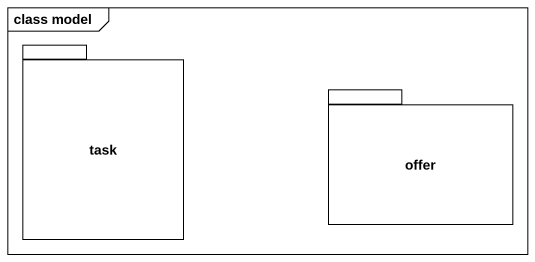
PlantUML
@startuml
mainframe class model
package task {
}
package offer {
}
@enduml
